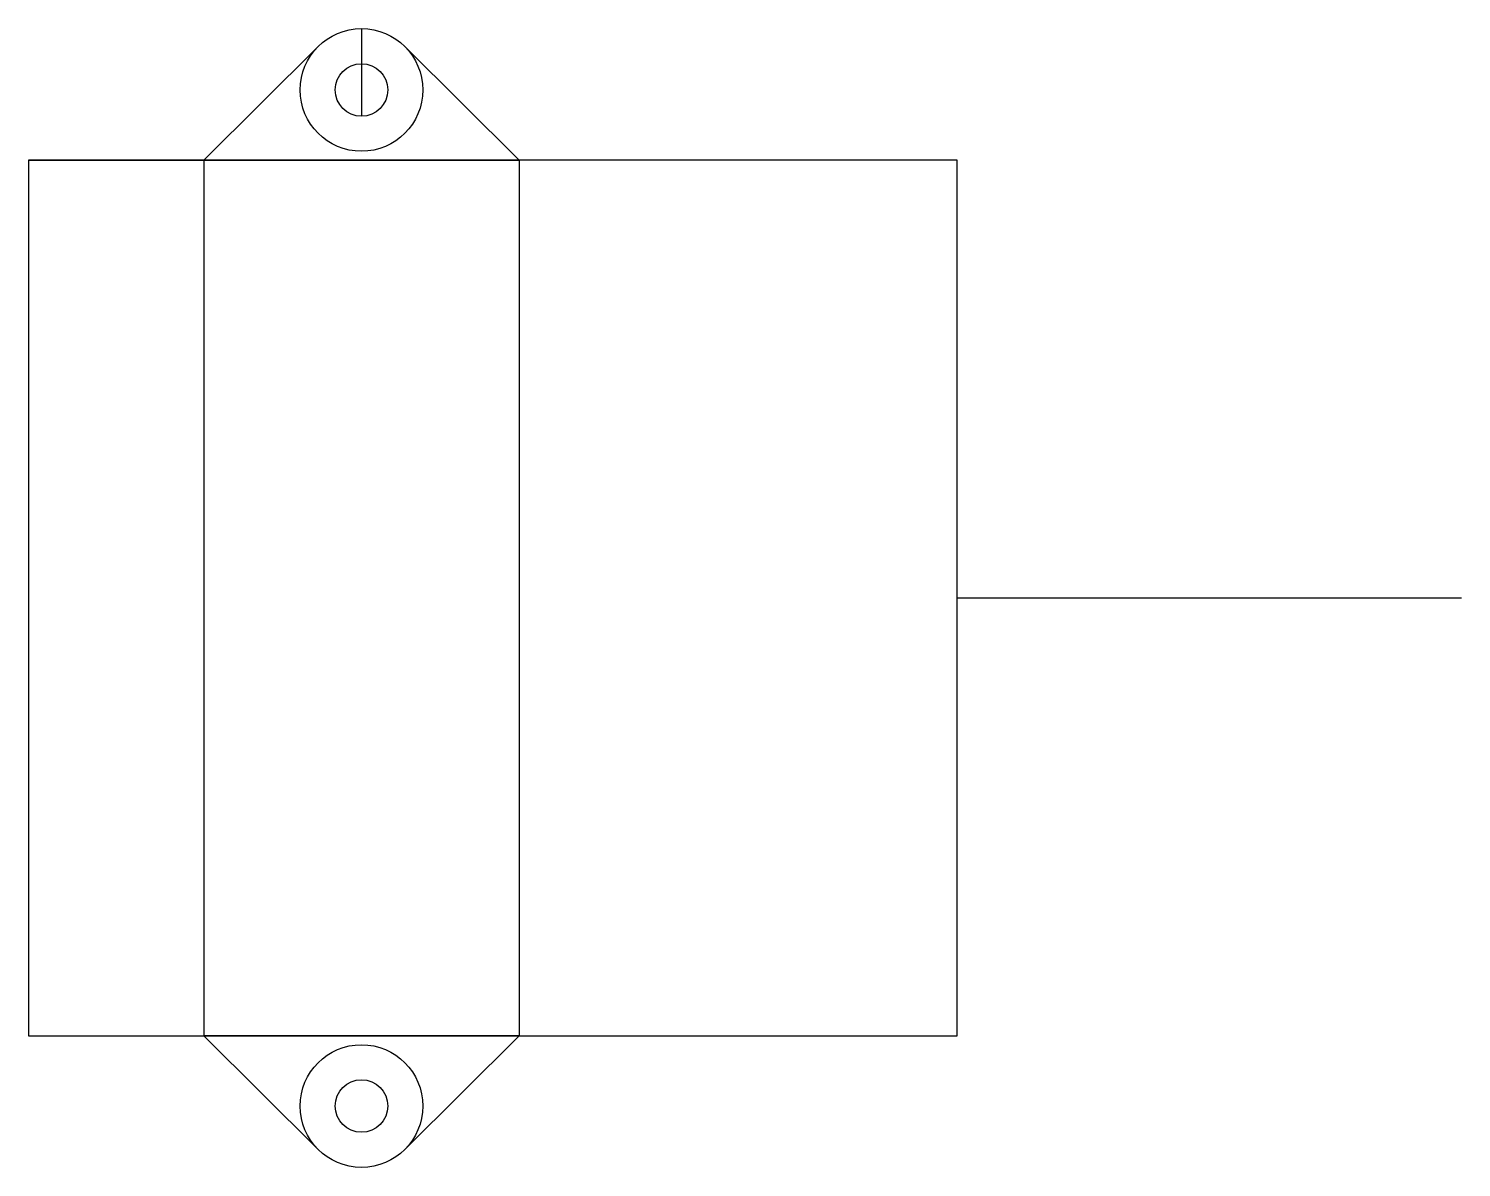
# Model space of a CAD drawing. Header units: millimetres. Extents: x 56.3 to 138.1, y -54.7 to 10.3.
import ezdxf

# ---------------------------------------------------------------- set-up
doc = ezdxf.new("R2010")
doc.units = ezdxf.units.MM
doc.layers.get('0').update_dxf_attribs({"linetype": 'CONTINUOUS'})

msp = doc.modelspace()

# ---------------------------------------------------------------- linework, layer by layer
for p, q in [((75.345, 10.338), (75.345, 8.338)), ((66.345, 2.838), (72.88, 9.322)), ((84.345, 2.838), (77.811, 9.322)), ((75.345, 8.338), (75.345, 5.338)), ((109.345, 2.838), (56.345, 2.838)), ((56.345, 2.838), (56.345, -47.162)), ((56.345, 2.838), (84.345, 2.838)), ((109.345, 2.838), (66.345, 2.838)), ((66.345, 2.838), (84.345, 2.838)), ((66.345, 2.838), (66.345, -47.162)), ((84.345, 2.838), (84.345, -47.162)), ((109.345, -47.162), (109.345, 2.838)), ((109.345, -47.162), (109.345, -22.162)), ((109.345, -22.162), (138.129, -22.162)), ((56.345, -47.162), (109.345, -47.162)), ((84.345, -47.162), (66.345, -47.162)), ((66.345, -47.162), (72.88, -53.647)), ((84.345, -47.162), (77.811, -53.647))]:
    msp.add_line(p, q)
for centre, radius in [((75.345, 6.838), 3.5), ((75.345, 6.838), 1.5), ((75.345, -51.162), 3.5), ((75.345, -51.162), 1.5)]:
    msp.add_circle(centre, radius)

doc.saveas('drawing.dxf')
